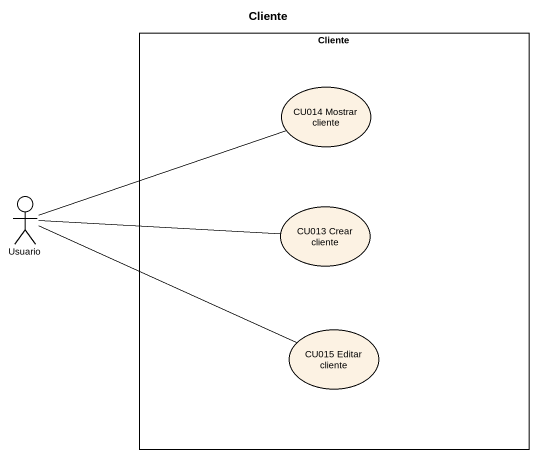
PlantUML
@startuml
title Cliente
rectangle Cliente {
  usecase "CU014 Mostrar cliente" as CU014_Mostrar_cliente
  usecase "CU013 Crear cliente" as CU013_Crear_cliente
  usecase "CU015 Editar cliente" as CU015_Editar_cliente
}
actor Usuario
Usuario -right- CU014_Mostrar_cliente
Usuario -right- CU013_Crear_cliente
Usuario -right- CU015_Editar_cliente
@enduml
